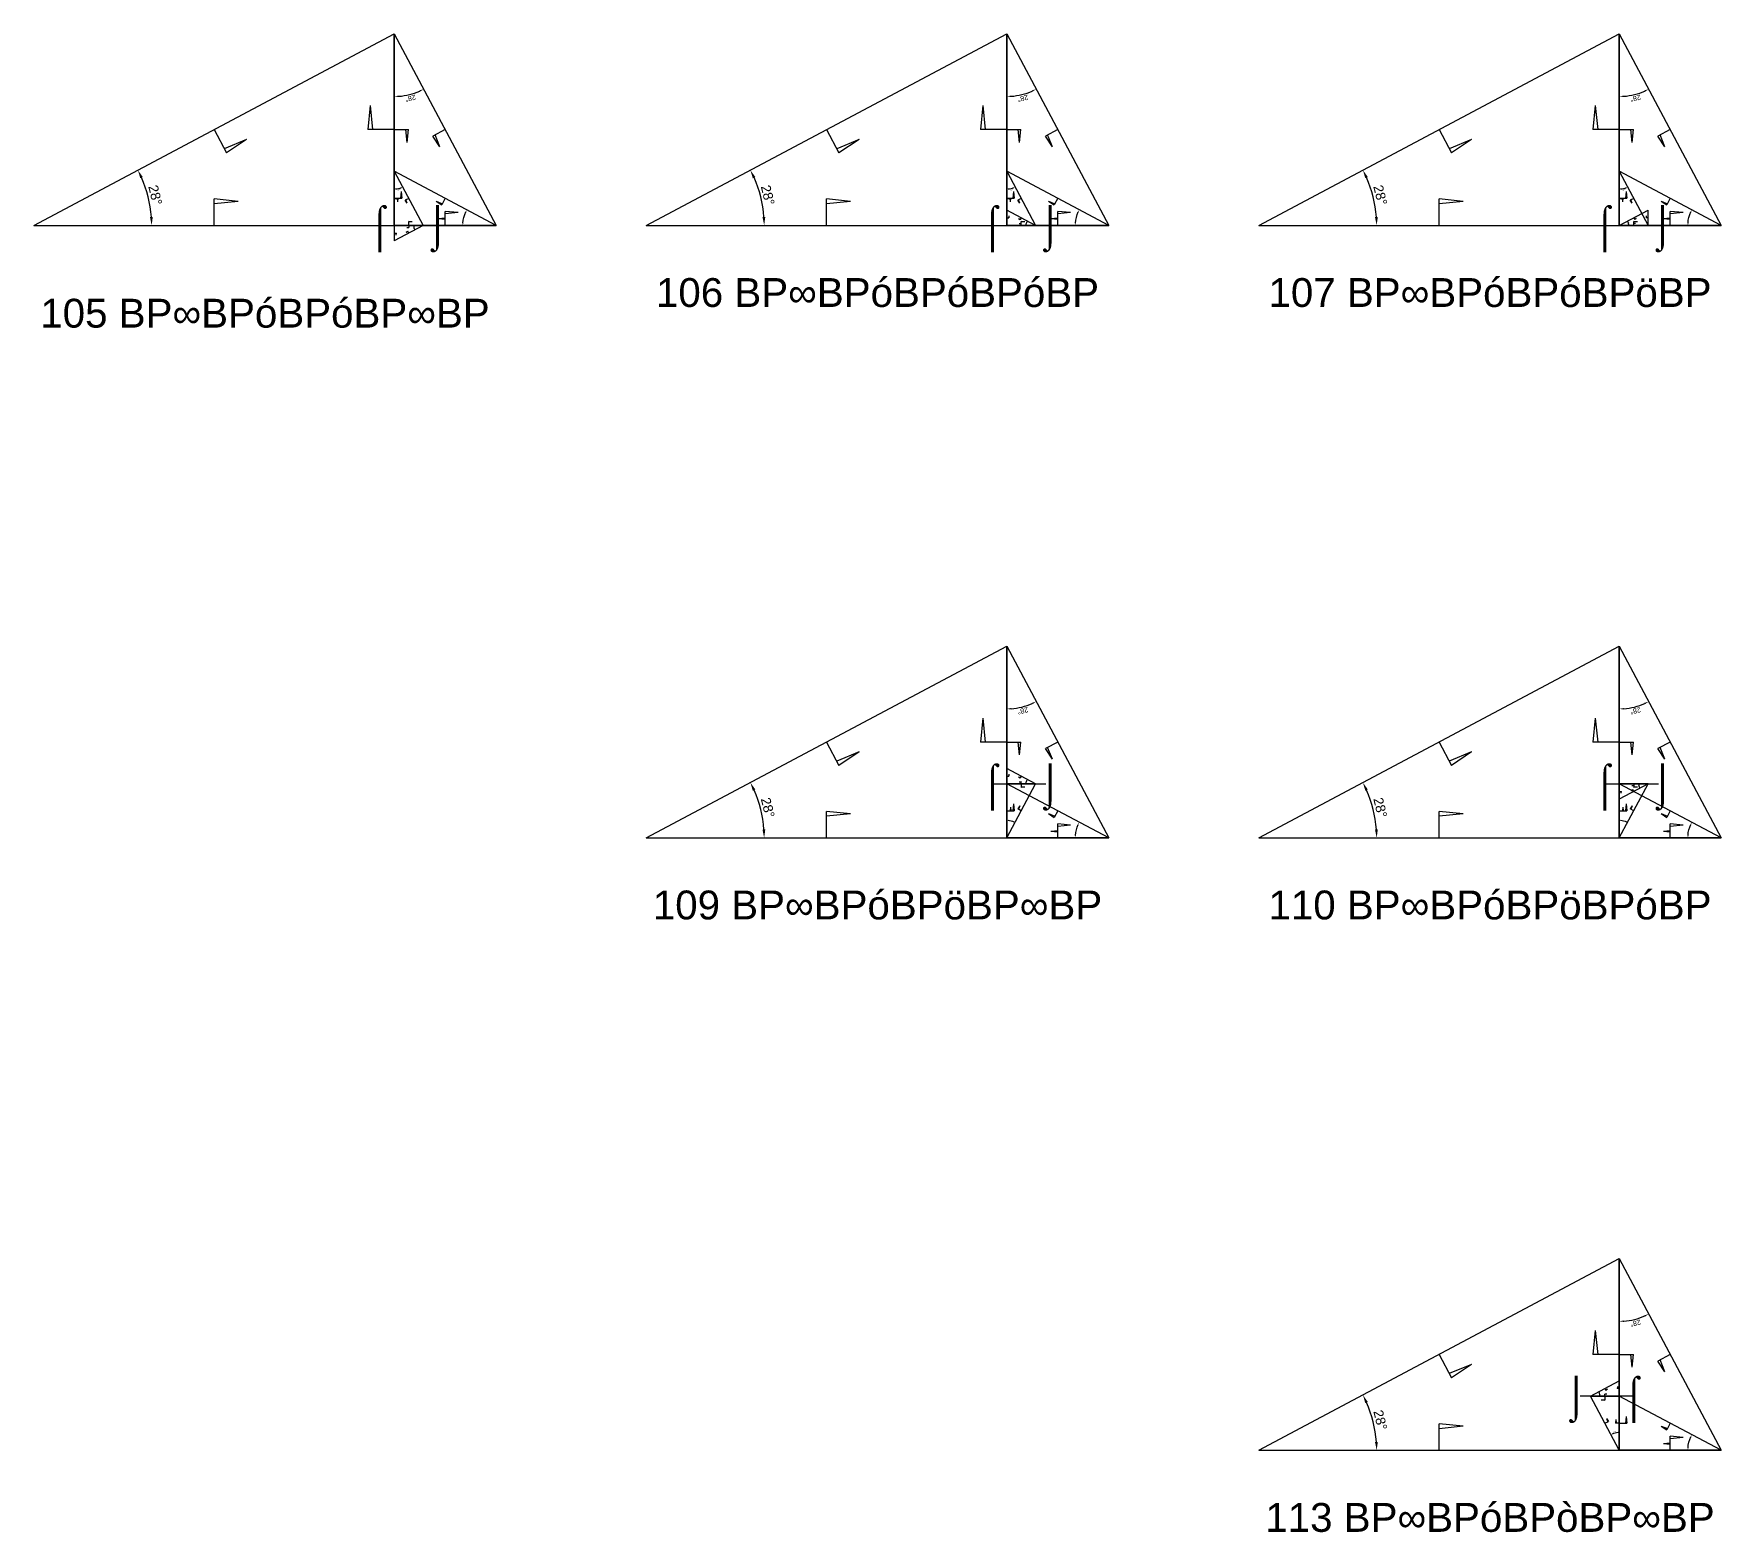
# Model space of a CAD drawing. Header units: millimetres. Extents: x 130908 to 599272, y -2842299 to 24518.
# Drawn here: x 181873 to 252080, y -980697 to -918347 of the extents above; entities that cross this region are included whole.
import ezdxf
from ezdxf.enums import TextEntityAlignment as Align

# ---------------------------------------------------------------- set-up
doc = ezdxf.new("R2010")
doc.units = ezdxf.units.MM
doc.header["$PDMODE"] = 35
doc.linetypes.add('DASHED', pattern=[19.05, 12.7, -6.35])
for name, color, linetype in [('BASE', 170, 'Continuous'), ('HYPOTENUSE', 20, 'Continuous'), ('PERPENDICULAR', 90, 'Continuous')]:
    doc.layers.add(name, color=color, linetype=linetype)
doc.styles.add('Arial', font='arial_0.ttf')
doc.dimstyles.new('ISO-25', dxfattribs={"dimtxt": 250, "dimasz": 100, "dimexe": 1.25, "dimexo": 0.625, "dimgap": 100, "dimtad": 1, "dimdec": 0, "dimtxsty": 'Arial', "dimcen": 2.5, "dimadec": 0, "dimazin": 0, "dimtfac": 1, "dimtdec": 0, "dimtmove": 0, "dimatfit": 3, "dimfxl": 1, "dimarcsym": 0})

# ---------------------------------------------------------------- blocks, each defined once
blk = doc.blocks.new('*D9')
at = {"color": 0, "lineweight": -2, "ltscale": 100, "transparency": 16777216}
blk.add_arc((0, 0), 4906, 4.08845, 23.91155, dxfattribs=at)
at = {"color": 0, "ltscale": 100, "transparency": 16777216}
for points in [[(4432, 1963), (4537, 2014), (4332, 2303)], [(4952, 352), (4835, 348), (4906, 0)]]:
    blk.add_solid(points, dxfattribs=at)
at = {"layer": 'Defpoints', "color": 0, "ltscale": 100, "transparency": 16777216}
for p in [(15000, 7976), (4841, 796), (0, 0), (0, 0), (15000, 0)]:
    blk.add_point(p, dxfattribs=at)
at = {"color": 0, "ltscale": 100, "transparency": 16777216, "insert": (5055, 1260), "char_height": 400, "attachment_point": 5, "rotation": 284, "style": 'Arial'}
blk.add_mtext('28°', dxfattribs=at)
blk = doc.blocks.new('SanjoyNathGeometrifyingTrigonometryFundamentalLockedSet')
at = {"color": 114, "linetype": 'DASHED', "ltscale": 100, "true_color": 0x139b48}
for p, q in [((14000, 4987.8), (13900, 3987.8)), ((14000, 4987.8), (14100, 3987.8)), ((15000, 3987.8), (13900, 3987.8))]:
    blk.add_line(p, q, dxfattribs=at)
at = {"color": 242, "linetype": 'DASHED', "ltscale": 100, "true_color": 0xcd2027}
for p, q in [((7500, 3987.8), (8016.4, 3016.6)), ((8852.4, 3574.3), (7922.5, 3193.2)), ((8852.4, 3574.3), (8016.4, 3016.6))]:
    blk.add_line(p, q, dxfattribs=at)
at = {"color": 159, "linetype": 'DASHED', "ltscale": 100, "true_color": 0x22346e}
for p, q in [((7500, 0), (7500, 1100)), ((8500, 1000), (7500, 1100)), ((8500, 1000), (7500, 900))]:
    blk.add_line(p, q, dxfattribs=at)
at = {"layer": 'BASE'}
blk.add_line((0, 0), (15000, 0), dxfattribs=at)
at = {"layer": 'HYPOTENUSE'}
blk.add_line((0, 0), (15000, 7975.6), dxfattribs=at)
at = {"layer": 'PERPENDICULAR'}
blk.add_line((15000, 0), (15000, 7975.6), dxfattribs=at)
at = {"color": 4, "ltscale": 100}
dim = blk.add_angular_dim_2l(base=(4841, 795.6), line1=((0, 0), (15000, 0)), line2=((0, 0), (15000, 7975.6)), dimstyle='ISO-25', override={"dimtxt": 400, "dimasz": 350, "dimgap": 100}, dxfattribs=at)
dim.commit()
dim.dimension.update_dxf_attribs({"geometry": '*D9', "text_midpoint": (5055.4, 1260.5)})

msp = doc.modelspace()

# ---------------------------------------------------------------- linework, layer by layer
at = {"linetype": 'DASHED', "ltscale": 70}
for p, q in [((196274, -926322), (198672, -926322)), ((221757, -926322), (224155, -926322)), ((247240, -926322), (249637, -926322)), ((221757, -949550), (224155, -949550)), ((247240, -949550), (249637, -949550)), ((248438, -975033), (246041, -975033))]:
    msp.add_line(p, q, dxfattribs=at)

# ---------------------------------------------------------------- block references
at = {"linetype": 'DASHED'}
for p in [(181873, -926322), (207356, -926322), (232839, -926322), (207356, -951805), (232839, -951805), (232839, -977288)]:
    msp.add_blockref('SanjoyNathGeometrifyingTrigonometryFundamentalLockedSet', p, dxfattribs=at)
at = {"linetype": 'DASHED', "ltscale": 100}
for p, xscale, yscale, zscale, rotation in [((196873, -918347), 0.531709431661479, 0.531709431661479, 0.531709431661479, 270), ((222356, -918347), 0.531709431661479, 0.531709431661479, 0.531709431661479, 270), ((247839, -918347), 0.531709431661479, 0.531709431661479, 0.531709431661479, 270), ((196873, -924068), 0.150322189285358, 0.150322189285358, 0.150322189285358, 270), ((222356, -924068), 0.150322189285358, 0.150322189285358, 0.150322189285358, 270), ((247839, -924068), 0.150322189285358, 0.150322189285358, 0.150322189285358, 270), ((198072, -926322), 0.07992772583102702, 0.07992772583102702, 0.07992772583102702, 180), ((222356, -943830), 0.531709431661479, 0.531709431661479, 0.531709431661479, 270), ((247839, -943830), 0.531709431661479, 0.531709431661479, 0.531709431661479, 270), ((222356, -951805), -0.150322189285358, 0.150322189285358, 0.150322189285358, 270), ((247839, -951805), -0.150322189285358, 0.150322189285358, 0.150322189285358, 270), ((249038, -949550), 0.07992772583102702, 0.07992772583102702, 0.07992772583102702, 180), ((247839, -969312), 0.531709431661479, 0.531709431661479, 0.531709431661479, 270), ((247839, -977288), 0.150322189285358, 0.150322189285358, 0.150322189285358, 90)]:
    msp.add_blockref('SanjoyNathGeometrifyingTrigonometryFundamentalLockedSet', p, dxfattribs=dict(at, xscale=xscale, yscale=yscale, zscale=zscale, rotation=rotation))
for p, xscale, yscale, zscale in [((201114, -926322), -0.282714919717773, 0.282714919717773, 0.282714919717773), ((226597, -926322), -0.282714919717773, 0.282714919717773, 0.282714919717773), ((252080, -926322), -0.282714919717773, 0.282714919717773, 0.282714919717773), ((223555, -926322), -0.07992772583102702, 0.07992772583102702, 0.07992772583102702), ((247839, -926322), 0.07992772583102702, 0.07992772583102702, 0.07992772583102702), ((223555, -949550), -0.07992772583102702, 0.07992772583102702, 0.07992772583102702), ((226597, -951805), -0.282714919717773, 0.282714919717773, 0.282714919717773), ((252080, -951805), -0.282714919717773, 0.282714919717773, 0.282714919717773), ((246640, -975033), 0.07992772583102702, 0.07992772583102702, 0.07992772583102702), ((252080, -977288), -0.282714919717773, 0.282714919717773, 0.282714919717773)]:
    msp.add_blockref('SanjoyNathGeometrifyingTrigonometryFundamentalLockedSet', p, dxfattribs=dict(at, xscale=xscale, yscale=yscale, zscale=zscale))

# ---------------------------------------------------------------- texts
at = {"linetype": 'DASHED', "ltscale": 100, "style": 'Arial'}
for s, p in [('⌠', (196274, -926322)), ('⌡', (198672, -926322)), ('⌠', (221757, -926322)), ('⌡', (224155, -926322)), ('⌠', (247240, -926322)), ('⌡', (249637, -926322)), ('106 BP∞BPóBPóBPóBP', (216977, -929114)), ('107 BP∞BPóBPóBPöBP', (242459, -929114)), ('105 BP∞BPóBPóBP∞BP', (191494, -929974)), ('⌠', (221757, -949550)), ('⌡', (224155, -949550)), ('⌠', (247240, -949550)), ('⌡', (249637, -949550)), ('109 BP∞BPóBPöBP∞BP', (216977, -954597)), ('110 BP∞BPóBPöBPóBP', (242459, -954597)), ('⌡', (246041, -975033)), ('⌠', (248438, -975033)), ('113 BP∞BPóBPòBP∞BP', (242459, -980080))]:
    msp.add_text(s, height=1200, dxfattribs=at).set_placement(p, align=Align.MIDDLE_CENTER)

doc.saveas('drawing.dxf')
